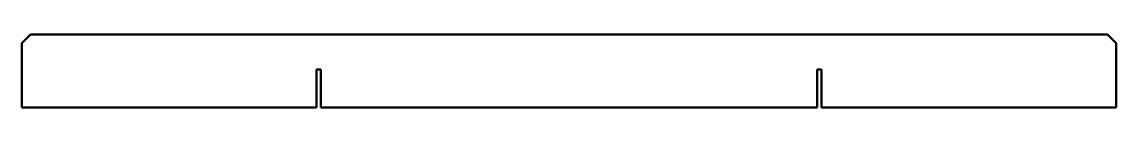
# Model space of a CAD drawing. Header units: millimetres. Extents: x 0 to 750, y 0 to 50.
import ezdxf

# ---------------------------------------------------------------- set-up
doc = ezdxf.new("R2010")
doc.units = ezdxf.units.MM
doc.layers.add('IV_OUTER_PROFILE', color=7, linetype='Continuous', lineweight=50)

msp = doc.modelspace()

# ---------------------------------------------------------------- linework, layer by layer
at = {"layer": 'IV_OUTER_PROFILE'}
for p, q in [((0, 44), (6, 50)), ((6, 50), (744, 50)), ((744, 50), (750, 44)), ((0, 0), (0, 44)), ((750, 44), (750, 0)), ((201.9, 0), (201.9, 26)), ((201.9, 26), (205, 26)), ((205, 26), (205, 0)), ((545, 0), (545, 26)), ((545, 26), (548.1, 26)), ((548.1, 26), (548.1, 0)), ((201.9, 0), (0, 0)), ((545, 0), (205, 0)), ((750, 0), (548.1, 0))]:
    msp.add_line(p, q, dxfattribs=at)

doc.saveas('drawing.dxf')
